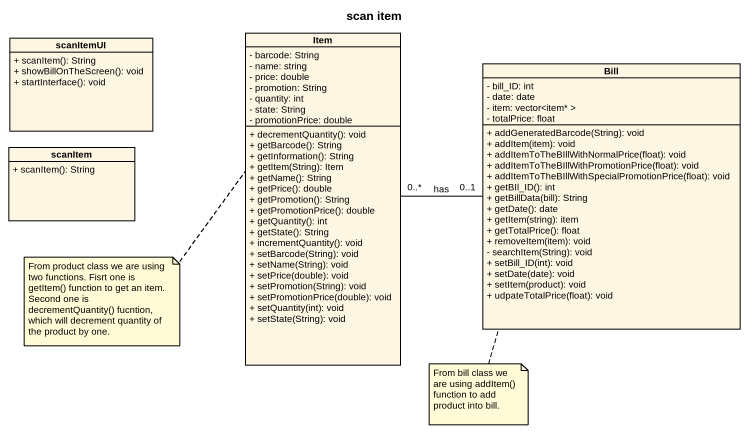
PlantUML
@startuml
title scan item
hide circle
hide empty members
skinparam classAttributeIconSize 0
class Item {
  - barcode: String
  - name: string
  - price: double
  - promotion: String
  - quantity: int
  - state: String
  - promotionPrice: double
  + decrementQuantity(): void
  + getBarcode(): String
  + getInformation(): String
  + getItem(String): Item
  + getName(): String
  + getPrice(): double
  + getPromotion(): String
  + getPromotionPrice(): double
  + getQuantity(): int
  + getState(): String
  + incrementQuantity(): void
  + setBarcode(String): void
  + setName(String): void
  + setPrice(double): void
  + setPromotion(String): void
  + setPromotionPrice(double): void
  + setQuantity(int): void
  + setState(String): void
}
class scanItemUI {
  + scanItem(): String
  + showBillOnTheScreen(): void
  + startInterface(): void
}
class Bill {
  - bill_ID: int
  - date: date
  - item: vector<item* >
  - totalPrice: float
  + addGeneratedBarcode(String): void
  + addItem(item): void
  + addItemToTheBIllWithNormalPrice(float): void
  + addItemToTheBIllWithPromotionPrice(float): void
  + addItemToTheBIllWithSpecialPromotionPrice(float): void
  + getBIl_ID(): int
  + getBillData(bill): String
  + getDate(): date
  + getItem(string): item
  + getTotalPrice(): float
  + removeItem(item): void
  - searchItem(String): void
  + setBill_ID(int): void
  + setDate(date): void
  + setItem(product): void
  + udpateTotalPrice(float): void
}
class scanItem {
  + scanItem(): String
}
Item "0..*" -right- "0..1" Bill : has
note left of Item : From product class we are using two functions. Fisrt one is getItem() function to get an item. Second one is decrementQuantity() fucntion, which will decrement quantity of the product by one.
note bottom of Bill : From bill class we are using addItem() function to add product into bill.
@enduml
